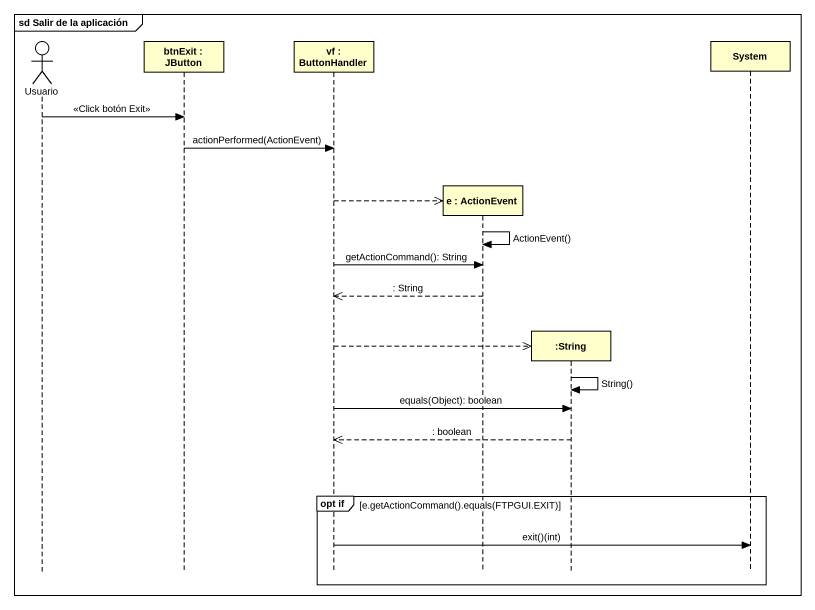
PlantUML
@startuml
mainframe sd Salir de la aplicación
hide footbox
actor Usuario
participant "btnExit : JButton" as btnExit
participant "vf : ButtonHandler" as vf
participant "e : ActionEvent" as e
participant ":String" as String
participant System

Usuario -> btnExit : <<Click botón Exit>>
btnExit -> vf : actionPerformed(ActionEvent)
vf -->> e **
e -> e : ActionEvent()
vf -> e : getActionCommand(): String
e -->> vf : : String
vf -->> String **
String -> String : String()
vf -> String : equals(Object): boolean
String -->> vf : : boolean
group opt if [e.getActionCommand().equals(FTPGUI.EXIT)]
  vf -> System : exit()(int)
end
@enduml
